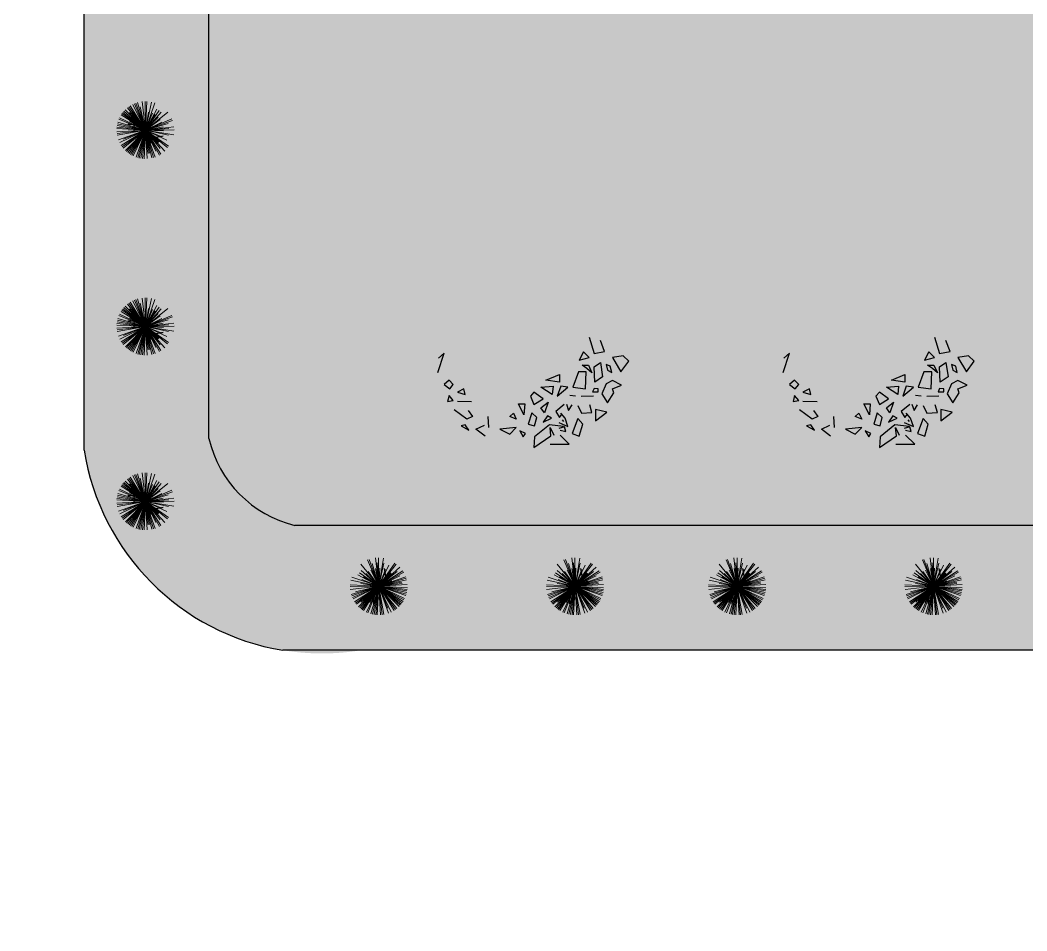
# Model space of a CAD drawing. Header units: millimetres. Extents: x -1544140 to 7445918, y -1294905 to 2019878.
# Drawn here: x 2052443 to 2055475, y 29843 to 32585 of the extents above; entities that cross this region are included whole.
import ezdxf

# ---------------------------------------------------------------- set-up
doc = ezdxf.new("R2010")
doc.units = ezdxf.units.MM
doc.header["$MEASUREMENT"] = 0
doc.layers.add('marc det', color=74, linetype='Continuous', lineweight=18)
picture_1 = doc.add_image_def('image5.png', size_in_pixel=(1482, 826))

msp = doc.modelspace()

# ---------------------------------------------------------------- hatches: boundary and pattern name
at = {"true_color": 0x8dc133, "transparency": 33554687}
h = msp.add_hatch(color=65, dxfattribs=at)
h.dxf.hatch_style = 1
h.paths.add_polyline_path([(2058372.1, 31146.3, -0.388077), (2057965.2, 30688), (2053469.6, 30688, -0.416277), (2052635.9, 31290.8), (2052635.9, 34182.4, -0.394381), (2053167, 35107.6), (2057632.6, 35107.6, -0.352206), (2058372.1, 34526.8)])
h.paths.add_polyline_path([(2053433.3, 31063.9, -0.417198), (2053011.8, 31325.5), (2053011.8, 34233.1, -0.386529), (2053233, 34731.7), (2057635.1, 34731.7, -0.326949), (2057996.2, 34476.3), (2057996.2, 31063.9)], flags=16)
at = {"true_color": 0xb8d93f, "transparency": 33554687}
h = msp.add_hatch(color=63, dxfattribs=at)
h.dxf.hatch_style = 1
h.paths.add_polyline_path([(2057996.2, 34476.3, 0.326949), (2057635.1, 34731.7), (2053233, 34731.7, 0.386529), (2053011.8, 34233.1), (2053011.8, 31325.5, 0.417198), (2053433.3, 31063.9), (2057937.4, 31063.9, 0.351898), (2057996.2, 31142.5)])
at = {"layer": 'marc det'}
for points in [[(2053838.1, 31832.1), (2053781.6, 31817), (2053763, 31793.2), (2053729, 31745.3), (2053693.1, 31741.1), (2053688.3, 31699.8), (2053702.1, 31682.4), (2053691.8, 31656.1), (2053652.1, 31581.8), (2053664.9, 31556.1), (2053686.7, 31524.1), (2053687.1, 31495.9), (2053643.8, 31479.3), (2053704.1, 31475.1), (2053696.6, 31447.4), (2053716.2, 31427), (2053718.6, 31401.3), (2053748.3, 31368.8), (2053758, 31332.4), (2053785.4, 31311.6), (2053805.3, 31315.5), (2053831.5, 31300.5), (2053843.4, 31266.5), (2053851.8, 31223.8), (2053861, 31255.9), (2053889.5, 31281.7), (2053925.3, 31270.6), (2053949, 31255.1), (2053978.1, 31264.8), (2054009.2, 31264.9), (2054029.1, 31242.6), (2054036.9, 31268.3), (2054069.5, 31286.8), (2054103.4, 31285.4), (2054138.8, 31302.5), (2054149.5, 31326.8), (2054168.3, 31336.5), (2054193.2, 31341.4), (2054202, 31375.4), (2054218.8, 31394.9), (2054264.4, 31399.8), (2054299.4, 31392.6), (2054269.6, 31412.9), (2054247.2, 31434.7), (2054248.3, 31455.1), (2054268.7, 31483.3), (2054285.3, 31516.8), (2054282.5, 31544.5), (2054287.3, 31612), (2054343.6, 31641.2), (2054274.7, 31636.7), (2054255.5, 31668.2), (2054252.3, 31697.9), (2054231.4, 31738.1), (2054206.6, 31759.4), (2054195.1, 31791.5), (2054169.6, 31802.6), (2054136.5, 31826.3), (2054109.2, 31823.7), (2054109.9, 31869.5), (2054080.8, 31833.5), (2054070.1, 31861.7), (2054055.8, 31868.9), (2054021.2, 31879), (2054014, 31870.8), (2053950.3, 31866.3), (2053932.7, 31877), (2053901.5, 31864.8), (2053877.5, 31868.1), (2053853.3, 31899.6), (2053830.7, 31935.5), (2053840, 31901.1), (2053849.6, 31852.5)], [(2054878.4, 31832.1), (2054821.9, 31817), (2054803.3, 31793.2), (2054769.3, 31745.3), (2054733.4, 31741.1), (2054728.6, 31699.8), (2054742.4, 31682.4), (2054732.1, 31656.1), (2054692.4, 31581.8), (2054705.2, 31556.1), (2054727, 31524.1), (2054727.4, 31495.9), (2054684.1, 31479.3), (2054744.4, 31475.1), (2054736.9, 31447.4), (2054756.5, 31427), (2054758.9, 31401.3), (2054788.6, 31368.8), (2054798.3, 31332.4), (2054825.7, 31311.6), (2054845.6, 31315.5), (2054871.8, 31300.5), (2054883.7, 31266.5), (2054892.1, 31223.8), (2054901.3, 31255.9), (2054929.8, 31281.7), (2054965.6, 31270.6), (2054989.3, 31255.1), (2055018.4, 31264.8), (2055049.5, 31264.9), (2055069.4, 31242.6), (2055077.2, 31268.3), (2055109.8, 31286.8), (2055143.6, 31285.4), (2055179.1, 31302.5), (2055189.8, 31326.8), (2055208.6, 31336.5), (2055233.5, 31341.4), (2055242.3, 31375.4), (2055259.1, 31394.9), (2055304.7, 31399.8), (2055339.7, 31392.6), (2055309.9, 31412.9), (2055287.5, 31434.7), (2055288.6, 31455.1), (2055308.9, 31483.3), (2055325.6, 31516.8), (2055322.8, 31544.5), (2055327.6, 31612), (2055383.9, 31641.2), (2055315, 31636.7), (2055295.8, 31668.2), (2055292.6, 31697.9), (2055271.7, 31738.1), (2055246.9, 31759.4), (2055235.4, 31791.5), (2055209.9, 31802.6), (2055176.8, 31826.3), (2055149.5, 31823.7), (2055150.2, 31869.5), (2055121.1, 31833.5), (2055110.4, 31861.7), (2055096.1, 31868.9), (2055061.5, 31879), (2055054.3, 31870.8), (2054990.6, 31866.3), (2054973, 31877), (2054941.8, 31864.8), (2054917.8, 31868.1), (2054893.5, 31899.6), (2054871, 31935.5), (2054880.3, 31901.1), (2054889.9, 31852.5)]]:
    msp.add_hatch(color=102, dxfattribs=at).paths.add_polyline_path(points)

# ---------------------------------------------------------------- linework, layer by layer
at = {"color": 116, "true_color": 0x136734}
for p, q in [((2052785.6, 32288.5), (2052785.6, 32252)), ((2052803.8, 32270.2), (2052767.3, 32270.2)), ((2052803.8, 31679.1), (2052767.3, 31679.1)), ((2052785.6, 31697.3), (2052785.6, 31660.8)), ((2052785.6, 31170.7), (2052785.6, 31134.2)), ((2052803.8, 31152.5), (2052767.3, 31152.5)), ((2053506.8, 30863.8), (2053506.8, 30827.3)), ((2054097.9, 30863.8), (2054097.9, 30827.3)), ((2054586.3, 30863.8), (2054586.3, 30827.3)), ((2055177.4, 30863.8), (2055177.4, 30827.3)), ((2053488.5, 30845.5), (2053525, 30845.5)), ((2054079.6, 30845.5), (2054116.2, 30845.5)), ((2054568, 30845.5), (2054604.5, 30845.5)), ((2055159.1, 30845.5), (2055195.7, 30845.5))]:
    msp.add_line(p, q, dxfattribs=at)
at = {"color": 116, "lineweight": -2, "true_color": 0x136734}
for p, q in [((2052846.4, 32231.9), (2052874, 32236.7)), ((2052846.4, 31640.7), (2052874, 31645.6)), ((2052846.4, 31114.1), (2052874, 31119)), ((2053545.1, 30906.4), (2053540.2, 30934)), ((2054136.3, 30906.4), (2054131.4, 30934)), ((2054624.6, 30906.4), (2054619.8, 30934)), ((2055215.8, 30906.4), (2055210.9, 30934))]:
    msp.add_line(p, q, dxfattribs=at)
at = {"color": 96}
for p, q in [((2054156.4, 31630.9), (2054171.3, 31581)), ((2054203.3, 31587.7), (2054190.5, 31620.9)), ((2055196.7, 31630.9), (2055211.6, 31581)), ((2055243.6, 31587.7), (2055230.8, 31620.9)), ((2053700.6, 31524.5), (2053719.7, 31582.7)), ((2053719.7, 31582.7), (2053702.7, 31567.7)), ((2054139.3, 31586), (2054126.6, 31561.1)), ((2054126.6, 31561.1), (2054156.4, 31569.4)), ((2054156.4, 31569.4), (2054139.3, 31586)), ((2054171.3, 31581), (2054203.3, 31587.7)), ((2054258.6, 31574.4), (2054226.7, 31569.4)), ((2054226.7, 31569.4), (2054252.2, 31526.2)), ((2054252.2, 31526.2), (2054275.7, 31557.8)), ((2054275.7, 31557.8), (2054258.6, 31574.4)), ((2054740.9, 31524.5), (2054760, 31582.7)), ((2054760, 31582.7), (2054743, 31567.7)), ((2055179.6, 31586), (2055166.9, 31561.1)), ((2055166.9, 31561.1), (2055196.7, 31569.4)), ((2055196.7, 31569.4), (2055179.6, 31586)), ((2055211.6, 31581), (2055243.6, 31587.7)), ((2055298.9, 31574.4), (2055267, 31569.4)), ((2055267, 31569.4), (2055292.5, 31526.2)), ((2055292.5, 31526.2), (2055316, 31557.8)), ((2055316, 31557.8), (2055298.9, 31574.4)), ((2054135.1, 31546.1), (2054154.3, 31546.1)), ((2054150, 31536.2), (2054135.1, 31546.1)), ((2054164.9, 31522.9), (2054150, 31536.2)), ((2054154.3, 31546.1), (2054164.9, 31522.9)), ((2054171.3, 31541.1), (2054190.5, 31554.4)), ((2054173.4, 31494.6), (2054171.3, 31541.1)), ((2054190.5, 31554.4), (2054196.9, 31511.3)), ((2054220.3, 31542.8), (2054207.5, 31547.8)), ((2054207.5, 31547.8), (2054211.8, 31531.2)), ((2054211.8, 31531.2), (2054224.6, 31524.5)), ((2054224.6, 31524.5), (2054220.3, 31542.8)), ((2055175.4, 31546.1), (2055194.6, 31546.1)), ((2055190.3, 31536.2), (2055175.4, 31546.1)), ((2055205.2, 31522.9), (2055190.3, 31536.2)), ((2055194.6, 31546.1), (2055205.2, 31522.9)), ((2055211.6, 31541.1), (2055230.8, 31554.4)), ((2055213.7, 31494.6), (2055211.6, 31541.1)), ((2055230.8, 31554.4), (2055237.2, 31511.3)), ((2055260.6, 31542.8), (2055247.8, 31547.8)), ((2055247.8, 31547.8), (2055252.1, 31531.2)), ((2055252.1, 31531.2), (2055264.8, 31524.5)), ((2055264.8, 31524.5), (2055260.6, 31542.8)), ((2053734.6, 31501.3), (2053719.7, 31488)), ((2053747.4, 31488), (2053734.6, 31501.3)), ((2054026.5, 31501.3), (2054066.9, 31517.9)), ((2054066.9, 31494.6), (2054026.5, 31501.3)), ((2054066.9, 31517.9), (2054066.9, 31494.6)), ((2054124.4, 31526.2), (2054107.4, 31479.7)), ((2054147.9, 31526.2), (2054124.4, 31526.2)), ((2054145.7, 31474.7), (2054147.9, 31526.2)), ((2054196.9, 31511.3), (2054173.4, 31494.6)), ((2054226.7, 31499.6), (2054207.5, 31489.6)), ((2054254.4, 31486.3), (2054226.7, 31499.6)), ((2054774.9, 31501.3), (2054760, 31488)), ((2054787.7, 31488), (2054774.9, 31501.3)), ((2055066.8, 31501.3), (2055107.2, 31517.9)), ((2055107.2, 31494.6), (2055066.8, 31501.3)), ((2055107.2, 31517.9), (2055107.2, 31494.6)), ((2055164.7, 31526.2), (2055147.7, 31479.7)), ((2055188.2, 31526.2), (2055164.7, 31526.2)), ((2055186, 31474.7), (2055188.2, 31526.2)), ((2055237.2, 31511.3), (2055213.7, 31494.6)), ((2055267, 31499.6), (2055247.8, 31489.6)), ((2055294.7, 31486.3), (2055267, 31499.6)), ((2053719.7, 31488), (2053736.8, 31474.7)), ((2053736.8, 31474.7), (2053747.4, 31488)), ((2053779.4, 31474.7), (2053760.2, 31464.7)), ((2053783.6, 31458.1), (2053779.4, 31474.7)), ((2054011.5, 31479.7), (2054047.8, 31483)), ((2054045.6, 31458.1), (2054011.5, 31479.7)), ((2054047.8, 31483), (2054045.6, 31458.1)), ((2054071.2, 31483), (2054060.5, 31453.1)), ((2054060.5, 31453.1), (2054092.5, 31479.7)), ((2054092.5, 31479.7), (2054071.2, 31483)), ((2054107.4, 31479.7), (2054145.7, 31474.7)), ((2054171.3, 31476.3), (2054167, 31466.4)), ((2054184.1, 31474.7), (2054171.3, 31476.3)), ((2054184.1, 31466.4), (2054184.1, 31474.7)), ((2054207.5, 31489.6), (2054194.7, 31459.7)), ((2054226.7, 31474.7), (2054254.4, 31486.3)), ((2054231, 31463.1), (2054226.7, 31474.7)), ((2054760, 31488), (2054777.1, 31474.7)), ((2054777.1, 31474.7), (2054787.7, 31488)), ((2054819.7, 31474.7), (2054800.5, 31464.7)), ((2054823.9, 31458.1), (2054819.7, 31474.7)), ((2055051.8, 31479.7), (2055088.1, 31483)), ((2055085.9, 31458.1), (2055051.8, 31479.7)), ((2055088.1, 31483), (2055085.9, 31458.1)), ((2055111.5, 31483), (2055100.8, 31453.1)), ((2055100.8, 31453.1), (2055132.8, 31479.7)), ((2055132.8, 31479.7), (2055111.5, 31483)), ((2055147.7, 31479.7), (2055186, 31474.7)), ((2055211.6, 31476.3), (2055207.3, 31466.4)), ((2055224.4, 31474.7), (2055211.6, 31476.3)), ((2055224.4, 31466.4), (2055224.4, 31474.7)), ((2055247.8, 31489.6), (2055235, 31459.7)), ((2055267, 31474.7), (2055294.7, 31486.3)), ((2055271.2, 31463.1), (2055267, 31474.7)), ((2053734.6, 31454.7), (2053730.4, 31436.5)), ((2053730.4, 31436.5), (2053747.4, 31439.8)), ((2053747.4, 31439.8), (2053734.6, 31454.7)), ((2053760.2, 31464.7), (2053783.6, 31458.1)), ((2053760.2, 31438.1), (2053802.8, 31436.5)), ((2053990.2, 31464.7), (2053979.6, 31453.1)), ((2053979.6, 31453.1), (2053990.2, 31428.2)), ((2054017.9, 31444.8), (2053990.2, 31464.7)), ((2053990.2, 31428.2), (2054017.9, 31444.8)), ((2054115.9, 31453.1), (2054098.9, 31454.7)), ((2054169.2, 31453.1), (2054133, 31451.4)), ((2054167, 31466.4), (2054184.1, 31466.4)), ((2054194.7, 31459.7), (2054211.8, 31433.2)), ((2054211.8, 31433.2), (2054231, 31463.1)), ((2054774.9, 31454.7), (2054770.7, 31436.5)), ((2054770.7, 31436.5), (2054787.7, 31439.8)), ((2054787.7, 31439.8), (2054774.9, 31454.7)), ((2054800.5, 31464.7), (2054823.9, 31458.1)), ((2054800.5, 31438.1), (2054843.1, 31436.5)), ((2055030.5, 31464.7), (2055019.9, 31453.1)), ((2055019.9, 31453.1), (2055030.5, 31428.2)), ((2055058.2, 31444.8), (2055030.5, 31464.7)), ((2055030.5, 31428.2), (2055058.2, 31444.8)), ((2055156.2, 31453.1), (2055139.2, 31454.7)), ((2055209.5, 31453.1), (2055173.3, 31451.4)), ((2055207.3, 31466.4), (2055224.4, 31466.4)), ((2055235, 31459.7), (2055252.1, 31433.2)), ((2055252.1, 31433.2), (2055271.2, 31463.1)), ((2053788, 31383.5), (2053749.7, 31411.8)), ((2053792.3, 31410.1), (2053805, 31391.8)), ((2053960.4, 31396.6), (2053943.4, 31429.8)), ((2053943.4, 31429.8), (2053962.6, 31429.8)), ((2053962.6, 31429.8), (2053960.4, 31396.6)), ((2054011.5, 31418.2), (2054032.8, 31434.8)), ((2054022.2, 31403.2), (2054011.5, 31418.2)), ((2054032.8, 31434.8), (2054022.2, 31403.2)), ((2054081.8, 31428.2), (2054056.3, 31406.6)), ((2054056.3, 31406.6), (2054066.9, 31388.3)), ((2054088.3, 31428.4), (2054094.7, 31410.1)), ((2054094.7, 31410.1), (2054105.4, 31426.7)), ((2054122.4, 31425.1), (2054133.1, 31401.8)), ((2054165, 31403.5), (2054158.6, 31426.7)), ((2054209.6, 31404.9), (2054175.6, 31413.2)), ((2054175.6, 31413.2), (2054175.6, 31378.3)), ((2054828.3, 31383.5), (2054790, 31411.8)), ((2054832.6, 31410.1), (2054845.3, 31391.8)), ((2055000.7, 31396.6), (2054983.7, 31429.8)), ((2054983.7, 31429.8), (2055002.8, 31429.8)), ((2055002.8, 31429.8), (2055000.7, 31396.6)), ((2055051.8, 31418.2), (2055073.1, 31434.8)), ((2055062.5, 31403.2), (2055051.8, 31418.2)), ((2055073.1, 31434.8), (2055062.5, 31403.2)), ((2055122.1, 31428.2), (2055096.6, 31406.6)), ((2055096.6, 31406.6), (2055107.2, 31388.3)), ((2055128.6, 31428.4), (2055135, 31410.1)), ((2055135, 31410.1), (2055145.7, 31426.7)), ((2055162.7, 31425.1), (2055173.4, 31401.8)), ((2055205.3, 31403.5), (2055198.9, 31426.7)), ((2055249.9, 31404.9), (2055215.9, 31413.2)), ((2055215.9, 31413.2), (2055215.9, 31378.3)), ((2053805, 31391.8), (2053788, 31383.5)), ((2053851.8, 31391.6), (2053853.9, 31358.4)), ((2053917.8, 31391.6), (2053928.5, 31401.6)), ((2053937, 31383.3), (2053917.8, 31391.6)), ((2053928.5, 31401.6), (2053937, 31383.3)), ((2053983.8, 31403.2), (2053973.2, 31368.4)), ((2053998.8, 31388.3), (2053983.8, 31403.2)), ((2053992.4, 31363.4), (2053998.8, 31388.3)), ((2054030.7, 31393.3), (2054017.9, 31375)), ((2054017.9, 31375), (2054043.5, 31386.6)), ((2054043.5, 31386.6), (2054030.7, 31393.3)), ((2054066.9, 31388.3), (2054075.5, 31399.9)), ((2054084.1, 31386.9), (2054071.3, 31401.8)), ((2054075.5, 31381.7), (2054079.7, 31376.7)), ((2054092.6, 31361.9), (2054084.1, 31386.9)), ((2054122.4, 31385.2), (2054105.4, 31340.3)), ((2054137.3, 31368.6), (2054122.4, 31385.2)), ((2054133.1, 31401.8), (2054165, 31403.5)), ((2054175.6, 31378.3), (2054209.6, 31404.9)), ((2054845.3, 31391.8), (2054828.3, 31383.5)), ((2054892.1, 31391.6), (2054894.2, 31358.4)), ((2054958.1, 31391.6), (2054968.8, 31401.6)), ((2054977.3, 31383.3), (2054958.1, 31391.6)), ((2054968.8, 31401.6), (2054977.3, 31383.3)), ((2055024.1, 31403.2), (2055013.5, 31368.4)), ((2055039.1, 31388.3), (2055024.1, 31403.2)), ((2055032.7, 31363.4), (2055039.1, 31388.3)), ((2055071, 31393.3), (2055058.2, 31375)), ((2055058.2, 31375), (2055083.8, 31386.6)), ((2055083.8, 31386.6), (2055071, 31393.3)), ((2055107.2, 31388.3), (2055115.8, 31399.9)), ((2055124.4, 31386.9), (2055111.6, 31401.8)), ((2055115.8, 31381.7), (2055120, 31376.7)), ((2055132.9, 31361.9), (2055124.4, 31386.9)), ((2055162.7, 31385.2), (2055145.7, 31340.3)), ((2055177.6, 31368.6), (2055162.7, 31385.2)), ((2055173.4, 31401.8), (2055205.3, 31403.5)), ((2055215.9, 31378.3), (2055249.9, 31404.9)), ((2053783.7, 31366.9), (2053771, 31363.6)), ((2053771, 31363.6), (2053794.4, 31350.3)), ((2053794.4, 31350.3), (2053783.7, 31366.9)), ((2053815.7, 31353.6), (2053841.3, 31365.3)), ((2053843.4, 31332), (2053815.7, 31353.6)), ((2053937, 31358.4), (2053888, 31353.4)), ((2053888, 31353.4), (2053917.8, 31338.4)), ((2053917.8, 31338.4), (2053937, 31358.4)), ((2053964.7, 31340.1), (2053947.6, 31348.4)), ((2053947.6, 31348.4), (2053958.3, 31330.2)), ((2053973.2, 31368.4), (2053992.4, 31363.4)), ((2054037.1, 31366.7), (2053992.4, 31330.2)), ((2054079.7, 31361.7), (2054037.1, 31366.7)), ((2054041.4, 31333.4), (2054039.2, 31358.4)), ((2054039.2, 31358.4), (2054049.9, 31335.1)), ((2054064.9, 31373.6), (2054092.6, 31361.9)), ((2054082, 31360.3), (2054064.9, 31355.3)), ((2054069.2, 31350.3), (2054086.2, 31347)), ((2054086.2, 31347), (2054082, 31360.3)), ((2054126.7, 31332), (2054137.3, 31368.6)), ((2054824, 31366.9), (2054811.3, 31363.6)), ((2054811.3, 31363.6), (2054834.7, 31350.3)), ((2054834.7, 31350.3), (2054824, 31366.9)), ((2054856, 31353.6), (2054881.6, 31365.3)), ((2054883.7, 31332), (2054856, 31353.6)), ((2054977.3, 31358.4), (2054928.3, 31353.4)), ((2054928.3, 31353.4), (2054958.1, 31338.4)), ((2054958.1, 31338.4), (2054977.3, 31358.4)), ((2055005, 31340.1), (2054987.9, 31348.4)), ((2054987.9, 31348.4), (2054998.6, 31330.2)), ((2055013.5, 31368.4), (2055032.7, 31363.4)), ((2055077.4, 31366.7), (2055032.7, 31330.2)), ((2055120, 31361.7), (2055077.4, 31366.7)), ((2055081.7, 31333.4), (2055079.5, 31358.4)), ((2055079.5, 31358.4), (2055090.2, 31335.1)), ((2055105.2, 31373.6), (2055132.9, 31361.9)), ((2055122.3, 31360.3), (2055105.2, 31355.3)), ((2055109.5, 31350.3), (2055126.5, 31347)), ((2055126.5, 31347), (2055122.3, 31360.3)), ((2055167, 31332), (2055177.6, 31368.6)), ((2053958.3, 31330.2), (2053964.7, 31340.1)), ((2053990.2, 31298.6), (2054041.4, 31333.4)), ((2053992.4, 31330.2), (2053990.2, 31298.6)), ((2054096.9, 31308.8), (2054069.2, 31335.4)), ((2054105.4, 31340.3), (2054126.7, 31332)), ((2054998.6, 31330.2), (2055005, 31340.1)), ((2055030.5, 31298.6), (2055081.7, 31333.4)), ((2055032.7, 31330.2), (2055030.5, 31298.6)), ((2055137.2, 31308.8), (2055109.5, 31335.4)), ((2055145.7, 31340.3), (2055167, 31332)), ((2054039.3, 31308.8), (2054096.9, 31308.8)), ((2055079.6, 31308.8), (2055137.2, 31308.8))]:
    msp.add_line(p, q, dxfattribs=at)
for points in [[(2052635.9, 31290.8), (2052635.9, 34539.1)], [(2053011.8, 31325.5), (2053011.8, 34488.4)], [(2057937.4, 31063.9), (2053270.7, 31063.9)], [(2057965.2, 30688), (2053234.4, 30688)]]:
    msp.add_lwpolyline(points)
for radius, start, end in [(349, 192.8886, 256.5281), (724.9, 188.9332, 260.6635)]:
    msp.add_arc((2053352, 31403.3), radius, start, end)
at = {"layer": 'marc det', "color": 116, "true_color": 0x136734}
for p, q in [((2052820.6, 32253.9), (2052766.4, 32321)), ((2052820.6, 32253.9), (2052770.2, 32324)), ((2052820.6, 32253.9), (2052774.3, 32326.7)), ((2052820.6, 32253.9), (2052782.7, 32331.4)), ((2052820.6, 32253.9), (2052787.1, 32333.4)), ((2052820.6, 32253.9), (2052791.6, 32335.1)), ((2052820.6, 32253.9), (2052796.2, 32336.6)), ((2052820.6, 32253.9), (2052804.2, 32323.8)), ((2052820.6, 32253.9), (2052810.4, 32339.6)), ((2052820.6, 32253.9), (2052820, 32340.2)), ((2052820.6, 32253.9), (2052824.9, 32340)), ((2052820.6, 32253.9), (2052839.2, 32338.1)), ((2052820.6, 32253.9), (2052848.5, 32335.5)), ((2052820.6, 32253.9), (2052854.7, 32316.7)), ((2052820.6, 32253.9), (2052740.7, 32286.5)), ((2052820.6, 32253.9), (2052742.7, 32290.9)), ((2052820.6, 32253.9), (2052747.3, 32299.4)), ((2052749.9, 32303.4), (2052820.6, 32253.9)), ((2052820.6, 32253.9), (2052749.9, 32303.4)), ((2052820.6, 32253.9), (2052752.8, 32307.3)), ((2052820.6, 32253.9), (2052755.9, 32311)), ((2052820.6, 32253.9), (2052759.2, 32314.5)), ((2052820.6, 32253.9), (2052772.4, 32307.2)), ((2052820.6, 32253.9), (2052861.5, 32312.4)), ((2052861.5, 32312.4), (2052820.6, 32253.9)), ((2052820.6, 32253.9), (2052829.5, 32308.3)), ((2052820.6, 32253.9), (2052887.6, 32308.1)), ((2052820.6, 32253.9), (2052867.8, 32307.4)), ((2052820.6, 32253.9), (2052841.3, 32304.9)), ((2052820.6, 32253.9), (2052849.5, 32300.6)), ((2052820.6, 32253.9), (2052859.1, 32292.9)), ((2052820.6, 32253.9), (2052900, 32287.4)), ((2052820.6, 32253.9), (2052865, 32285.9)), ((2052820.6, 32253.9), (2052734.5, 32258.3)), ((2052820.6, 32253.9), (2052734.8, 32263.1)), ((2052820.6, 32253.9), (2052735.5, 32267.9)), ((2052820.6, 32253.9), (2052736.4, 32272.6)), ((2052820.6, 32253.9), (2052737.6, 32277.3)), ((2052820.6, 32253.9), (2052772, 32280.4)), ((2052820.6, 32253.9), (2052901.8, 32282.9)), ((2052820.6, 32253.9), (2052869.7, 32277.9)), ((2052820.6, 32253.9), (2052888.7, 32274)), ((2052820.6, 32253.9), (2052906.2, 32264.1)), ((2052820.6, 32253.9), (2052874.3, 32263.4)), ((2052820.6, 32253.9), (2052891.4, 32258.3)), ((2052820.6, 32253.9), (2052734.5, 32248.6)), ((2052820.6, 32253.9), (2052734.9, 32243.8)), ((2052820.6, 32253.9), (2052735.6, 32239)), ((2052820.6, 32253.9), (2052739.4, 32225)), ((2052820.6, 32253.9), (2052743.1, 32216.1)), ((2052820.6, 32253.9), (2052747.8, 32207.6)), ((2052820.6, 32253.9), (2052750.5, 32203.6)), ((2052820.6, 32253.9), (2052753.5, 32199.8)), ((2052820.6, 32253.9), (2052754.7, 32226.2)), ((2052820.6, 32253.9), (2052760, 32192.6)), ((2052820.6, 32253.9), (2052763.5, 32189.3)), ((2052820.6, 32253.9), (2052767.2, 32186.2)), ((2052771.1, 32183.3), (2052820.6, 32253.9)), ((2052820.6, 32253.9), (2052775.1, 32180.7)), ((2052820.6, 32253.9), (2052779.3, 32178.2)), ((2052820.6, 32253.9), (2052783.6, 32176)), ((2052820.6, 32253.9), (2052792.6, 32172.4)), ((2052820.6, 32253.9), (2052797.2, 32171)), ((2052820.6, 32253.9), (2052801.9, 32169.8)), ((2052820.6, 32253.9), (2052806.6, 32168.9)), ((2052820.6, 32253.9), (2052811.4, 32168.2)), ((2052820.6, 32253.9), (2052816.2, 32167.8)), ((2052819.6, 32254.8), (2052890.2, 32205.3)), ((2052819.6, 32254.8), (2052887.4, 32201.4)), ((2052890.2, 32205.3), (2052819.6, 32254.8)), ((2052820.6, 32253.9), (2052906.8, 32254.5)), ((2052820.6, 32253.9), (2052828.9, 32183.6)), ((2052820.6, 32253.9), (2052825.9, 32167.9)), ((2052820.6, 32253.9), (2052832.8, 32184.2)), ((2052820.6, 32253.9), (2052849.5, 32172.7)), ((2052820.6, 32253.9), (2052844.9, 32171.2)), ((2052820.6, 32253.9), (2052840.2, 32170)), ((2052820.6, 32253.9), (2052862.7, 32178.7)), ((2052820.6, 32253.9), (2052851.7, 32190.3)), ((2052820.6, 32253.9), (2052866.9, 32181.2)), ((2052820.6, 32253.9), (2052874.9, 32251.2)), ((2052820.6, 32253.9), (2052905.6, 32240)), ((2052820.6, 32253.9), (2052889.7, 32238.6)), ((2052820.6, 32253.9), (2052870.9, 32233.4)), ((2052820.6, 32253.9), (2052837.3, 32214.2)), ((2052820.6, 32253.9), (2052859.2, 32215.8)), ((2052820.6, 32253.9), (2052861.3, 32218)), ((2052820.6, 32253.9), (2052884.5, 32223.6)), ((2052820.6, 32253.9), (2052865, 32198.9)), ((2052820.6, 32253.9), (2052878.4, 32190)), ((2052820.6, 31662.8), (2052782.7, 31740.2)), ((2052820.6, 31662.8), (2052787.1, 31742.2)), ((2052820.6, 31662.8), (2052791.6, 31744)), ((2052820.6, 31662.8), (2052796.2, 31745.5)), ((2052820.6, 31662.8), (2052810.4, 31748.4)), ((2052820.6, 31662.8), (2052820, 31749)), ((2052820.6, 31662.8), (2052824.9, 31748.9)), ((2052820.6, 31662.8), (2052839.2, 31746.9)), ((2052820.6, 31662.8), (2052848.5, 31744.3)), ((2052749.9, 31712.3), (2052820.6, 31662.8)), ((2052820.6, 31662.8), (2052749.9, 31712.3)), ((2052820.6, 31662.8), (2052752.8, 31716.1)), ((2052820.6, 31662.8), (2052755.9, 31719.8)), ((2052820.6, 31662.8), (2052759.2, 31723.4)), ((2052820.6, 31662.8), (2052766.4, 31729.9)), ((2052820.6, 31662.8), (2052770.2, 31732.8)), ((2052820.6, 31662.8), (2052772.4, 31716)), ((2052820.6, 31662.8), (2052774.3, 31735.5)), ((2052820.6, 31662.8), (2052804.2, 31732.6)), ((2052820.6, 31662.8), (2052854.7, 31725.5)), ((2052820.6, 31662.8), (2052861.5, 31721.2)), ((2052861.5, 31721.2), (2052820.6, 31662.8)), ((2052820.6, 31662.8), (2052829.5, 31717.2)), ((2052820.6, 31662.8), (2052887.6, 31716.9)), ((2052820.6, 31662.8), (2052867.8, 31716.2)), ((2052820.6, 31662.8), (2052841.3, 31713.7)), ((2052820.6, 31662.8), (2052849.5, 31709.5)), ((2052820.6, 31662.8), (2052736.4, 31681.5)), ((2052820.6, 31662.8), (2052737.6, 31686.2)), ((2052820.6, 31662.8), (2052740.7, 31695.3)), ((2052820.6, 31662.8), (2052742.7, 31699.7)), ((2052820.6, 31662.8), (2052747.3, 31708.2)), ((2052820.6, 31662.8), (2052772, 31689.2)), ((2052820.6, 31662.8), (2052859.1, 31701.8)), ((2052820.6, 31662.8), (2052900, 31696.2)), ((2052820.6, 31662.8), (2052865, 31694.7)), ((2052820.6, 31662.8), (2052901.8, 31691.7)), ((2052820.6, 31662.8), (2052869.7, 31686.8)), ((2052820.6, 31662.8), (2052888.7, 31682.9)), ((2052820.6, 31662.8), (2052734.5, 31667.1)), ((2052820.6, 31662.8), (2052734.5, 31657.4)), ((2052820.6, 31662.8), (2052734.8, 31671.9)), ((2052820.6, 31662.8), (2052734.9, 31652.6)), ((2052820.6, 31662.8), (2052735.5, 31676.7)), ((2052820.6, 31662.8), (2052735.6, 31647.8)), ((2052820.6, 31662.8), (2052739.4, 31633.8)), ((2052820.6, 31662.8), (2052743.1, 31624.9)), ((2052820.6, 31662.8), (2052747.8, 31616.5)), ((2052820.6, 31662.8), (2052750.5, 31612.5)), ((2052820.6, 31662.8), (2052753.5, 31608.6)), ((2052820.6, 31662.8), (2052754.7, 31635.1)), ((2052820.6, 31662.8), (2052760, 31601.5)), ((2052820.6, 31662.8), (2052763.5, 31598.2)), ((2052820.6, 31662.8), (2052767.2, 31595.1)), ((2052771.1, 31592.2), (2052820.6, 31662.8)), ((2052820.6, 31662.8), (2052775.1, 31589.5)), ((2052820.6, 31662.8), (2052779.3, 31587.1)), ((2052820.6, 31662.8), (2052783.6, 31584.9)), ((2052820.6, 31662.8), (2052792.6, 31581.2)), ((2052820.6, 31662.8), (2052797.2, 31579.8)), ((2052820.6, 31662.8), (2052801.9, 31578.6)), ((2052820.6, 31662.8), (2052806.6, 31577.7)), ((2052820.6, 31662.8), (2052811.4, 31577.1)), ((2052820.6, 31662.8), (2052816.2, 31576.7)), ((2052819.6, 31663.6), (2052890.2, 31614.1)), ((2052819.6, 31663.6), (2052887.4, 31610.2)), ((2052890.2, 31614.1), (2052819.6, 31663.6)), ((2052820.6, 31662.8), (2052906.2, 31672.9)), ((2052820.6, 31662.8), (2052874.3, 31672.2)), ((2052820.6, 31662.8), (2052891.4, 31667.2)), ((2052820.6, 31662.8), (2052906.8, 31663.3)), ((2052820.6, 31662.8), (2052828.9, 31592.4)), ((2052820.6, 31662.8), (2052825.9, 31576.7)), ((2052820.6, 31662.8), (2052832.8, 31593)), ((2052820.6, 31662.8), (2052849.5, 31581.6)), ((2052820.6, 31662.8), (2052844.9, 31580.1)), ((2052820.6, 31662.8), (2052840.2, 31578.8)), ((2052820.6, 31662.8), (2052862.7, 31587.6)), ((2052820.6, 31662.8), (2052851.7, 31599.2)), ((2052820.6, 31662.8), (2052866.9, 31590.1)), ((2052820.6, 31662.8), (2052874.9, 31660.1)), ((2052820.6, 31662.8), (2052905.6, 31648.8)), ((2052820.6, 31662.8), (2052889.7, 31647.4)), ((2052820.6, 31662.8), (2052870.9, 31642.3)), ((2052820.6, 31662.8), (2052837.3, 31623.1)), ((2052820.6, 31662.8), (2052859.2, 31624.6)), ((2052820.6, 31662.8), (2052861.3, 31626.8)), ((2052820.6, 31662.8), (2052884.5, 31632.4)), ((2052820.6, 31662.8), (2052865, 31607.7)), ((2052820.6, 31662.8), (2052878.4, 31598.8)), ((2052820.6, 31136.2), (2052759.2, 31196.8)), ((2052820.6, 31136.2), (2052766.4, 31203.2)), ((2052820.6, 31136.2), (2052770.2, 31206.2)), ((2052820.6, 31136.2), (2052774.3, 31208.9)), ((2052820.6, 31136.2), (2052782.7, 31213.6)), ((2052820.6, 31136.2), (2052787.1, 31215.6)), ((2052820.6, 31136.2), (2052791.6, 31217.4)), ((2052820.6, 31136.2), (2052796.2, 31218.9)), ((2052820.6, 31136.2), (2052804.2, 31206)), ((2052820.6, 31136.2), (2052810.4, 31221.8)), ((2052820.6, 31136.2), (2052820, 31222.4)), ((2052820.6, 31136.2), (2052824.9, 31222.3)), ((2052820.6, 31136.2), (2052839.2, 31220.3)), ((2052820.6, 31136.2), (2052848.5, 31217.7)), ((2052820.6, 31136.2), (2052854.7, 31198.9)), ((2052820.6, 31136.2), (2052861.5, 31194.6)), ((2052861.5, 31194.6), (2052820.6, 31136.2)), ((2052820.6, 31136.2), (2052740.7, 31168.7)), ((2052820.6, 31136.2), (2052742.7, 31173.1)), ((2052820.6, 31136.2), (2052747.3, 31181.6)), ((2052749.9, 31185.6), (2052820.6, 31136.2)), ((2052820.6, 31136.2), (2052749.9, 31185.6)), ((2052820.6, 31136.2), (2052752.8, 31189.5)), ((2052820.6, 31136.2), (2052755.9, 31193.2)), ((2052820.6, 31136.2), (2052772.4, 31189.4)), ((2052820.6, 31136.2), (2052829.5, 31190.5)), ((2052820.6, 31136.2), (2052887.6, 31190.3)), ((2052820.6, 31136.2), (2052867.8, 31189.6)), ((2052820.6, 31136.2), (2052841.3, 31187.1)), ((2052820.6, 31136.2), (2052849.5, 31182.8)), ((2052820.6, 31136.2), (2052859.1, 31175.2)), ((2052820.6, 31136.2), (2052900, 31169.6)), ((2052820.6, 31136.2), (2052865, 31168.1)), ((2052820.6, 31136.2), (2052901.8, 31165.1)), ((2052820.6, 31136.2), (2052734.5, 31140.5)), ((2052820.6, 31136.2), (2052734.5, 31130.8)), ((2052820.6, 31136.2), (2052734.8, 31145.3)), ((2052820.6, 31136.2), (2052734.9, 31126)), ((2052820.6, 31136.2), (2052735.5, 31150.1)), ((2052820.6, 31136.2), (2052735.6, 31121.2)), ((2052820.6, 31136.2), (2052736.4, 31154.8)), ((2052820.6, 31136.2), (2052737.6, 31159.5)), ((2052820.6, 31136.2), (2052739.4, 31107.2)), ((2052820.6, 31136.2), (2052743.1, 31098.3)), ((2052820.6, 31136.2), (2052747.8, 31089.9)), ((2052820.6, 31136.2), (2052750.5, 31085.9)), ((2052820.6, 31136.2), (2052753.5, 31082)), ((2052820.6, 31136.2), (2052754.7, 31108.4)), ((2052820.6, 31136.2), (2052760, 31074.8)), ((2052820.6, 31136.2), (2052763.5, 31071.5)), ((2052820.6, 31136.2), (2052767.2, 31068.4)), ((2052771.1, 31065.6), (2052820.6, 31136.2)), ((2052820.6, 31136.2), (2052772, 31162.6)), ((2052820.6, 31136.2), (2052775.1, 31062.9)), ((2052820.6, 31136.2), (2052779.3, 31060.5)), ((2052820.6, 31136.2), (2052783.6, 31058.3)), ((2052820.6, 31136.2), (2052792.6, 31054.6)), ((2052820.6, 31136.2), (2052797.2, 31053.2)), ((2052820.6, 31136.2), (2052801.9, 31052)), ((2052820.6, 31136.2), (2052806.6, 31051.1)), ((2052820.6, 31136.2), (2052811.4, 31050.4)), ((2052820.6, 31136.2), (2052816.2, 31050.1)), ((2052819.6, 31137), (2052890.2, 31087.5)), ((2052819.6, 31137), (2052887.4, 31083.6)), ((2052890.2, 31087.5), (2052819.6, 31137)), ((2052820.6, 31136.2), (2052869.7, 31160.2)), ((2052820.6, 31136.2), (2052888.7, 31156.2)), ((2052820.6, 31136.2), (2052906.2, 31146.3)), ((2052820.6, 31136.2), (2052874.3, 31145.6)), ((2052820.6, 31136.2), (2052891.4, 31140.6)), ((2052820.6, 31136.2), (2052906.8, 31136.7)), ((2052820.6, 31136.2), (2052828.9, 31065.8)), ((2052820.6, 31136.2), (2052825.9, 31050.1)), ((2052820.6, 31136.2), (2052832.8, 31066.4)), ((2052820.6, 31136.2), (2052849.5, 31055)), ((2052820.6, 31136.2), (2052844.9, 31053.5)), ((2052820.6, 31136.2), (2052840.2, 31052.2)), ((2052820.6, 31136.2), (2052862.7, 31061)), ((2052820.6, 31136.2), (2052851.7, 31072.6)), ((2052820.6, 31136.2), (2052866.9, 31063.4)), ((2052820.6, 31136.2), (2052874.9, 31133.4)), ((2052820.6, 31136.2), (2052905.6, 31122.2)), ((2052820.6, 31136.2), (2052889.7, 31120.8)), ((2052820.6, 31136.2), (2052870.9, 31115.7)), ((2052820.6, 31136.2), (2052837.3, 31096.4)), ((2052820.6, 31136.2), (2052859.2, 31098)), ((2052820.6, 31136.2), (2052861.3, 31100.2)), ((2052820.6, 31136.2), (2052884.5, 31105.8)), ((2052820.6, 31136.2), (2052865, 31081.1)), ((2052820.6, 31136.2), (2052878.4, 31072.2)), ((2053523, 30880.5), (2053489.6, 30960)), ((2053523, 30880.5), (2053494.1, 30961.7)), ((2053523, 30880.5), (2053512.9, 30966.1)), ((2053523, 30880.5), (2053518.6, 30951.3)), ((2053523, 30880.5), (2053522.5, 30966.7)), ((2053523, 30880.5), (2053537, 30965.6)), ((2054114.2, 30880.5), (2054080.7, 30960)), ((2054114.2, 30880.5), (2054085.2, 30961.7)), ((2054114.2, 30880.5), (2054104, 30966.1)), ((2054114.2, 30880.5), (2054109.8, 30951.3)), ((2054114.2, 30880.5), (2054113.7, 30966.7)), ((2054114.2, 30880.5), (2054128.1, 30965.6)), ((2054602.5, 30880.5), (2054569.1, 30960)), ((2054602.5, 30880.5), (2054573.6, 30961.7)), ((2054602.5, 30880.5), (2054592.4, 30966.1)), ((2054602.5, 30880.5), (2054598.1, 30951.3)), ((2054602.5, 30880.5), (2054602, 30966.7)), ((2054602.5, 30880.5), (2054616.5, 30965.6)), ((2055193.7, 30880.5), (2055160.2, 30960)), ((2055193.7, 30880.5), (2055164.7, 30961.7)), ((2055193.7, 30880.5), (2055183.5, 30966.1)), ((2055193.7, 30880.5), (2055189.3, 30951.3)), ((2055193.7, 30880.5), (2055193.2, 30966.7)), ((2055193.7, 30880.5), (2055207.6, 30965.6)), ((2053523, 30880.5), (2053464.6, 30921.5)), ((2053464.6, 30921.5), (2053523, 30880.5)), ((2053523, 30880.5), (2053468.9, 30947.6)), ((2053523, 30880.5), (2053469.6, 30927.7)), ((2053523, 30880.5), (2053491.1, 30925)), ((2053523, 30880.5), (2053499, 30929.6)), ((2053523, 30880.5), (2053503, 30948.7)), ((2053523, 30880.5), (2053513.6, 30934.2)), ((2053522.2, 30879.6), (2053571.7, 30950.2)), ((2053571.7, 30950.2), (2053522.2, 30879.6)), ((2053522.2, 30879.6), (2053575.6, 30947.3)), ((2053523, 30880.5), (2053538.4, 30949.7)), ((2053523, 30880.5), (2053553.4, 30944.5)), ((2053523, 30880.5), (2053587, 30938.4)), ((2053523, 30880.5), (2053525.8, 30934.9)), ((2053523, 30880.5), (2053543.5, 30930.8)), ((2053523, 30880.5), (2053595.8, 30926.8)), ((2053523, 30880.5), (2053578.1, 30925)), ((2053523, 30880.5), (2053598.3, 30922.7)), ((2053523, 30880.5), (2053559, 30921.2)), ((2054114.2, 30880.5), (2054055.7, 30921.5)), ((2054055.7, 30921.5), (2054114.2, 30880.5)), ((2054114.2, 30880.5), (2054060, 30947.6)), ((2054114.2, 30880.5), (2054060.7, 30927.7)), ((2054114.2, 30880.5), (2054082.3, 30925)), ((2054114.2, 30880.5), (2054090.2, 30929.6)), ((2054114.2, 30880.5), (2054094.1, 30948.7)), ((2054114.2, 30880.5), (2054104.8, 30934.2)), ((2054113.4, 30879.6), (2054162.9, 30950.2)), ((2054162.9, 30950.2), (2054113.4, 30879.6)), ((2054113.4, 30879.6), (2054166.7, 30947.3)), ((2054114.2, 30880.5), (2054129.6, 30949.7)), ((2054114.2, 30880.5), (2054144.5, 30944.5)), ((2054114.2, 30880.5), (2054178.1, 30938.4)), ((2054114.2, 30880.5), (2054116.9, 30934.9)), ((2054114.2, 30880.5), (2054134.7, 30930.8)), ((2054114.2, 30880.5), (2054186.9, 30926.8)), ((2054114.2, 30880.5), (2054169.3, 30925)), ((2054114.2, 30880.5), (2054189.4, 30922.7)), ((2054114.2, 30880.5), (2054150.1, 30921.2)), ((2054602.5, 30880.5), (2054544.1, 30921.5)), ((2054544.1, 30921.5), (2054602.5, 30880.5)), ((2054602.5, 30880.5), (2054548.4, 30947.6)), ((2054602.5, 30880.5), (2054549.1, 30927.7)), ((2054602.5, 30880.5), (2054570.6, 30925)), ((2054602.5, 30880.5), (2054578.5, 30929.6)), ((2054602.5, 30880.5), (2054582.5, 30948.7)), ((2054602.5, 30880.5), (2054593.1, 30934.2)), ((2054601.7, 30879.6), (2054651.2, 30950.2)), ((2054651.2, 30950.2), (2054601.7, 30879.6)), ((2054601.7, 30879.6), (2054655.1, 30947.3)), ((2054602.5, 30880.5), (2054617.9, 30949.7)), ((2054602.5, 30880.5), (2054632.9, 30944.5)), ((2054602.5, 30880.5), (2054666.5, 30938.4)), ((2054602.5, 30880.5), (2054605.3, 30934.9)), ((2054602.5, 30880.5), (2054623, 30930.8)), ((2054602.5, 30880.5), (2054675.3, 30926.8)), ((2054602.5, 30880.5), (2054657.6, 30925)), ((2054602.5, 30880.5), (2054677.8, 30922.7)), ((2054602.5, 30880.5), (2054638.5, 30921.2)), ((2055193.7, 30880.5), (2055135.2, 30921.5)), ((2055135.2, 30921.5), (2055193.7, 30880.5)), ((2055193.7, 30880.5), (2055139.6, 30947.6)), ((2055193.7, 30880.5), (2055140.2, 30927.7)), ((2055193.7, 30880.5), (2055161.8, 30925)), ((2055193.7, 30880.5), (2055169.7, 30929.6)), ((2055193.7, 30880.5), (2055173.6, 30948.7)), ((2055193.7, 30880.5), (2055184.3, 30934.2)), ((2055192.9, 30879.6), (2055242.4, 30950.2)), ((2055242.4, 30950.2), (2055192.9, 30879.6)), ((2055192.9, 30879.6), (2055246.2, 30947.3)), ((2055193.7, 30880.5), (2055209.1, 30949.7)), ((2055193.7, 30880.5), (2055224, 30944.5)), ((2055193.7, 30880.5), (2055257.6, 30938.4)), ((2055193.7, 30880.5), (2055196.4, 30934.9)), ((2055193.7, 30880.5), (2055214.2, 30930.8)), ((2055193.7, 30880.5), (2055266.4, 30926.8)), ((2055193.7, 30880.5), (2055248.8, 30925)), ((2055193.7, 30880.5), (2055268.9, 30922.7)), ((2055193.7, 30880.5), (2055229.6, 30921.2)), ((2053523, 30880.5), (2053438.9, 30899.2)), ((2053523, 30880.5), (2053441.5, 30908.5)), ((2053523, 30880.5), (2053460.3, 30914.7)), ((2053523, 30880.5), (2053472.1, 30901.3)), ((2053523, 30880.5), (2053476.4, 30909.5)), ((2053523, 30880.5), (2053484.1, 30919)), ((2053523, 30880.5), (2053561.2, 30919.1)), ((2053523, 30880.5), (2053586.6, 30911.6)), ((2053523, 30880.5), (2053604.2, 30909.5)), ((2053523, 30880.5), (2053605.7, 30904.9)), ((2053523, 30880.5), (2053607, 30900.2)), ((2053523, 30880.5), (2053562.8, 30897.3)), ((2053523, 30880.5), (2053592.8, 30892.8)), ((2054114.2, 30880.5), (2054030, 30899.2)), ((2054114.2, 30880.5), (2054032.7, 30908.5)), ((2054114.2, 30880.5), (2054051.5, 30914.7)), ((2054114.2, 30880.5), (2054063.3, 30901.3)), ((2054114.2, 30880.5), (2054067.5, 30909.5)), ((2054114.2, 30880.5), (2054075.2, 30919)), ((2054114.2, 30880.5), (2054152.4, 30919.1)), ((2054114.2, 30880.5), (2054177.8, 30911.6)), ((2054114.2, 30880.5), (2054195.4, 30909.5)), ((2054114.2, 30880.5), (2054196.9, 30904.9)), ((2054114.2, 30880.5), (2054198.1, 30900.2)), ((2054114.2, 30880.5), (2054153.9, 30897.3)), ((2054114.2, 30880.5), (2054184, 30892.8)), ((2054602.5, 30880.5), (2054518.4, 30899.2)), ((2054602.5, 30880.5), (2054521, 30908.5)), ((2054602.5, 30880.5), (2054539.8, 30914.7)), ((2054602.5, 30880.5), (2054551.6, 30901.3)), ((2054602.5, 30880.5), (2054555.9, 30909.5)), ((2054602.5, 30880.5), (2054563.6, 30919)), ((2054602.5, 30880.5), (2054640.7, 30919.1)), ((2054602.5, 30880.5), (2054666.1, 30911.6)), ((2054602.5, 30880.5), (2054683.8, 30909.5)), ((2054602.5, 30880.5), (2054685.2, 30904.9)), ((2054602.5, 30880.5), (2054686.5, 30900.2)), ((2054602.5, 30880.5), (2054642.3, 30897.3)), ((2054602.5, 30880.5), (2054672.3, 30892.8)), ((2055193.7, 30880.5), (2055109.5, 30899.2)), ((2055193.7, 30880.5), (2055112.2, 30908.5)), ((2055193.7, 30880.5), (2055131, 30914.7)), ((2055193.7, 30880.5), (2055142.8, 30901.3)), ((2055193.7, 30880.5), (2055147, 30909.5)), ((2055193.7, 30880.5), (2055154.7, 30919)), ((2055193.7, 30880.5), (2055231.9, 30919.1)), ((2055193.7, 30880.5), (2055257.3, 30911.6)), ((2055193.7, 30880.5), (2055274.9, 30909.5)), ((2055193.7, 30880.5), (2055276.4, 30904.9)), ((2055193.7, 30880.5), (2055277.6, 30900.2)), ((2055193.7, 30880.5), (2055233.4, 30897.3)), ((2055193.7, 30880.5), (2055263.5, 30892.8)), ((2053523, 30880.5), (2053436.8, 30880)), ((2053523, 30880.5), (2053436.9, 30884.8)), ((2053523, 30880.5), (2053437.4, 30870.4)), ((2053523, 30880.5), (2053440.3, 30856.2)), ((2053523, 30880.5), (2053441.8, 30851.6)), ((2053523, 30880.5), (2053443.6, 30847.1)), ((2053523, 30880.5), (2053445.6, 30842.6)), ((2053523, 30880.5), (2053450.3, 30834.2)), ((2053523, 30880.5), (2053453, 30830.2)), ((2053523, 30880.5), (2053453.2, 30864.1)), ((2053523, 30880.5), (2053456, 30826.4)), ((2053523, 30880.5), (2053462.4, 30819.2)), ((2053523, 30880.5), (2053466, 30815.9)), ((2053523, 30880.5), (2053468.7, 30889.4)), ((2053523, 30880.5), (2053469.7, 30812.8)), ((2053523, 30880.5), (2053469.8, 30832.4)), ((2053473.6, 30809.9), (2053523, 30880.5)), ((2053523, 30880.5), (2053473.6, 30809.9)), ((2053523, 30880.5), (2053477.6, 30807.2)), ((2053523, 30880.5), (2053486.1, 30802.6)), ((2053523, 30880.5), (2053490.5, 30800.7)), ((2053523, 30880.5), (2053496.6, 30832)), ((2053523, 30880.5), (2053499.7, 30797.5)), ((2053523, 30880.5), (2053504.4, 30796.4)), ((2053523, 30880.5), (2053509.1, 30795.4)), ((2053523, 30880.5), (2053513.9, 30794.8)), ((2053523, 30880.5), (2053518.7, 30794.4)), ((2053523, 30880.5), (2053593.4, 30888.9)), ((2053523, 30880.5), (2053609.1, 30885.9)), ((2053523, 30880.5), (2053609.2, 30876.2)), ((2053523, 30880.5), (2053552, 30799.3)), ((2053523, 30880.5), (2053533.2, 30794.9)), ((2053523, 30880.5), (2053538, 30795.6)), ((2053523, 30880.5), (2053528.4, 30794.5)), ((2053523, 30880.5), (2053550.8, 30814.7)), ((2053523, 30880.5), (2053560.9, 30803.1)), ((2053523, 30880.5), (2053569.3, 30807.8)), ((2053523, 30880.5), (2053573.4, 30810.5)), ((2053523, 30880.5), (2053577.2, 30813.4)), ((2053523, 30880.5), (2053584.4, 30819.9)), ((2053523, 30880.5), (2053587.7, 30823.5)), ((2053523, 30880.5), (2053590.8, 30827.2)), ((2053593.7, 30831.1), (2053523, 30880.5)), ((2053523, 30880.5), (2053596.3, 30835.1)), ((2053523, 30880.5), (2053598.7, 30839.3)), ((2053523, 30880.5), (2053600.9, 30843.6)), ((2053523, 30880.5), (2053607.2, 30861.8)), ((2053523, 30880.5), (2053608.1, 30866.6)), ((2053523, 30880.5), (2053608.8, 30871.4)), ((2053523, 30880.5), (2053604.6, 30852.5)), ((2053523, 30880.5), (2053606, 30857.1)), ((2054114.2, 30880.5), (2054028, 30880)), ((2054114.2, 30880.5), (2054028.1, 30884.8)), ((2054114.2, 30880.5), (2054028.6, 30870.4)), ((2054114.2, 30880.5), (2054031.5, 30856.2)), ((2054114.2, 30880.5), (2054033, 30851.6)), ((2054114.2, 30880.5), (2054034.8, 30847.1)), ((2054114.2, 30880.5), (2054036.8, 30842.6)), ((2054114.2, 30880.5), (2054041.5, 30834.2)), ((2054114.2, 30880.5), (2054044.2, 30830.2)), ((2054114.2, 30880.5), (2054044.4, 30864.1)), ((2054114.2, 30880.5), (2054047.1, 30826.4)), ((2054114.2, 30880.5), (2054053.6, 30819.2)), ((2054114.2, 30880.5), (2054057.1, 30815.9)), ((2054114.2, 30880.5), (2054059.8, 30889.4)), ((2054114.2, 30880.5), (2054060.9, 30812.8)), ((2054114.2, 30880.5), (2054061, 30832.4)), ((2054064.7, 30809.9), (2054114.2, 30880.5)), ((2054114.2, 30880.5), (2054064.7, 30809.9)), ((2054114.2, 30880.5), (2054068.8, 30807.2)), ((2054114.2, 30880.5), (2054077.3, 30802.6)), ((2054114.2, 30880.5), (2054081.7, 30800.7)), ((2054114.2, 30880.5), (2054087.8, 30832)), ((2054114.2, 30880.5), (2054090.8, 30797.5)), ((2054114.2, 30880.5), (2054095.5, 30796.4)), ((2054114.2, 30880.5), (2054100.3, 30795.4)), ((2054114.2, 30880.5), (2054105.1, 30794.8)), ((2054114.2, 30880.5), (2054109.9, 30794.4)), ((2054114.2, 30880.5), (2054184.6, 30888.9)), ((2054114.2, 30880.5), (2054200.3, 30885.9)), ((2054114.2, 30880.5), (2054200.3, 30876.2)), ((2054114.2, 30880.5), (2054143.2, 30799.3)), ((2054114.2, 30880.5), (2054124.4, 30794.9)), ((2054114.2, 30880.5), (2054129.2, 30795.6)), ((2054114.2, 30880.5), (2054119.6, 30794.5)), ((2054114.2, 30880.5), (2054141.9, 30814.7)), ((2054114.2, 30880.5), (2054152.1, 30803.1)), ((2054114.2, 30880.5), (2054160.5, 30807.8)), ((2054114.2, 30880.5), (2054164.5, 30810.5)), ((2054114.2, 30880.5), (2054168.4, 30813.4)), ((2054114.2, 30880.5), (2054175.5, 30819.9)), ((2054114.2, 30880.5), (2054178.8, 30823.5)), ((2054114.2, 30880.5), (2054181.9, 30827.2)), ((2054184.8, 30831.1), (2054114.2, 30880.5)), ((2054114.2, 30880.5), (2054187.5, 30835.1)), ((2054114.2, 30880.5), (2054189.9, 30839.3)), ((2054114.2, 30880.5), (2054192.1, 30843.6)), ((2054114.2, 30880.5), (2054198.4, 30861.8)), ((2054114.2, 30880.5), (2054199.3, 30866.6)), ((2054114.2, 30880.5), (2054199.9, 30871.4)), ((2054114.2, 30880.5), (2054195.7, 30852.5)), ((2054114.2, 30880.5), (2054197.2, 30857.1)), ((2054602.5, 30880.5), (2054516.3, 30880)), ((2054602.5, 30880.5), (2054516.4, 30884.8)), ((2054602.5, 30880.5), (2054516.9, 30870.4)), ((2054602.5, 30880.5), (2054519.8, 30856.2)), ((2054602.5, 30880.5), (2054521.3, 30851.6)), ((2054602.5, 30880.5), (2054523.1, 30847.1)), ((2054602.5, 30880.5), (2054525.1, 30842.6)), ((2054602.5, 30880.5), (2054529.8, 30834.2)), ((2054602.5, 30880.5), (2054532.5, 30830.2)), ((2054602.5, 30880.5), (2054532.7, 30864.1)), ((2054602.5, 30880.5), (2054535.5, 30826.4)), ((2054602.5, 30880.5), (2054541.9, 30819.2)), ((2054602.5, 30880.5), (2054545.5, 30815.9)), ((2054602.5, 30880.5), (2054548.2, 30889.4)), ((2054602.5, 30880.5), (2054549.2, 30812.8)), ((2054602.5, 30880.5), (2054549.3, 30832.4)), ((2054553.1, 30809.9), (2054602.5, 30880.5)), ((2054602.5, 30880.5), (2054553.1, 30809.9)), ((2054602.5, 30880.5), (2054557.1, 30807.2)), ((2054602.5, 30880.5), (2054565.6, 30802.6)), ((2054602.5, 30880.5), (2054570, 30800.7)), ((2054602.5, 30880.5), (2054576.1, 30832)), ((2054602.5, 30880.5), (2054579.2, 30797.5)), ((2054602.5, 30880.5), (2054583.9, 30796.4)), ((2054602.5, 30880.5), (2054588.6, 30795.4)), ((2054602.5, 30880.5), (2054593.4, 30794.8)), ((2054602.5, 30880.5), (2054598.2, 30794.4)), ((2054602.5, 30880.5), (2054672.9, 30888.9)), ((2054602.5, 30880.5), (2054688.6, 30885.9)), ((2054602.5, 30880.5), (2054688.7, 30876.2)), ((2054602.5, 30880.5), (2054631.5, 30799.3)), ((2054602.5, 30880.5), (2054612.7, 30794.9)), ((2054602.5, 30880.5), (2054617.5, 30795.6)), ((2054602.5, 30880.5), (2054607.9, 30794.5)), ((2054602.5, 30880.5), (2054630.3, 30814.7)), ((2054602.5, 30880.5), (2054640.4, 30803.1)), ((2054602.5, 30880.5), (2054648.9, 30807.8)), ((2054602.5, 30880.5), (2054652.9, 30810.5)), ((2054602.5, 30880.5), (2054656.7, 30813.4)), ((2054602.5, 30880.5), (2054663.9, 30819.9)), ((2054602.5, 30880.5), (2054667.2, 30823.5)), ((2054602.5, 30880.5), (2054670.3, 30827.2)), ((2054673.2, 30831.1), (2054602.5, 30880.5)), ((2054602.5, 30880.5), (2054675.8, 30835.1)), ((2054602.5, 30880.5), (2054678.3, 30839.3)), ((2054602.5, 30880.5), (2054680.4, 30843.6)), ((2054602.5, 30880.5), (2054686.7, 30861.8)), ((2054602.5, 30880.5), (2054687.6, 30866.6)), ((2054602.5, 30880.5), (2054688.3, 30871.4)), ((2054602.5, 30880.5), (2054684.1, 30852.5)), ((2054602.5, 30880.5), (2054685.5, 30857.1)), ((2055193.7, 30880.5), (2055107.5, 30880)), ((2055193.7, 30880.5), (2055107.6, 30884.8)), ((2055193.7, 30880.5), (2055108.1, 30870.4)), ((2055193.7, 30880.5), (2055111, 30856.2)), ((2055193.7, 30880.5), (2055112.5, 30851.6)), ((2055193.7, 30880.5), (2055114.3, 30847.1)), ((2055193.7, 30880.5), (2055116.3, 30842.6)), ((2055193.7, 30880.5), (2055121, 30834.2)), ((2055193.7, 30880.5), (2055123.7, 30830.2)), ((2055193.7, 30880.5), (2055123.9, 30864.1)), ((2055193.7, 30880.5), (2055126.6, 30826.4)), ((2055193.7, 30880.5), (2055133.1, 30819.2)), ((2055193.7, 30880.5), (2055136.6, 30815.9)), ((2055193.7, 30880.5), (2055139.3, 30889.4)), ((2055193.7, 30880.5), (2055140.4, 30812.8)), ((2055193.7, 30880.5), (2055140.5, 30832.4)), ((2055144.2, 30809.9), (2055193.7, 30880.5)), ((2055193.7, 30880.5), (2055144.2, 30809.9)), ((2055193.7, 30880.5), (2055148.3, 30807.2)), ((2055193.7, 30880.5), (2055156.8, 30802.6)), ((2055193.7, 30880.5), (2055161.2, 30800.7)), ((2055193.7, 30880.5), (2055167.3, 30832)), ((2055193.7, 30880.5), (2055170.3, 30797.5)), ((2055193.7, 30880.5), (2055175, 30796.4)), ((2055193.7, 30880.5), (2055179.8, 30795.4)), ((2055193.7, 30880.5), (2055184.6, 30794.8)), ((2055193.7, 30880.5), (2055189.4, 30794.4)), ((2055193.7, 30880.5), (2055264.1, 30888.9)), ((2055193.7, 30880.5), (2055279.8, 30885.9)), ((2055193.7, 30880.5), (2055279.8, 30876.2)), ((2055193.7, 30880.5), (2055222.7, 30799.3)), ((2055193.7, 30880.5), (2055203.9, 30794.9)), ((2055193.7, 30880.5), (2055208.7, 30795.6)), ((2055193.7, 30880.5), (2055199.1, 30794.5)), ((2055193.7, 30880.5), (2055221.4, 30814.7)), ((2055193.7, 30880.5), (2055231.6, 30803.1)), ((2055193.7, 30880.5), (2055240, 30807.8)), ((2055193.7, 30880.5), (2055244, 30810.5)), ((2055193.7, 30880.5), (2055247.9, 30813.4)), ((2055193.7, 30880.5), (2055255, 30819.9)), ((2055193.7, 30880.5), (2055258.3, 30823.5)), ((2055193.7, 30880.5), (2055261.4, 30827.2)), ((2055264.3, 30831.1), (2055193.7, 30880.5)), ((2055193.7, 30880.5), (2055267, 30835.1)), ((2055193.7, 30880.5), (2055269.4, 30839.3)), ((2055193.7, 30880.5), (2055271.6, 30843.6)), ((2055193.7, 30880.5), (2055277.9, 30861.8)), ((2055193.7, 30880.5), (2055278.8, 30866.6)), ((2055193.7, 30880.5), (2055279.4, 30871.4)), ((2055193.7, 30880.5), (2055275.3, 30852.5)), ((2055193.7, 30880.5), (2055276.7, 30857.1))]:
    msp.add_line(p, q, dxfattribs=at)

# ---------------------------------------------------------------- pictures from other files: only their frames are drawn
image = msp.add_image(picture_1, insert=(2023694, -11872.3), size_in_units=(114264.1, 63685.7))
image.dxf.flags = 7

doc.saveas('drawing.dxf')
